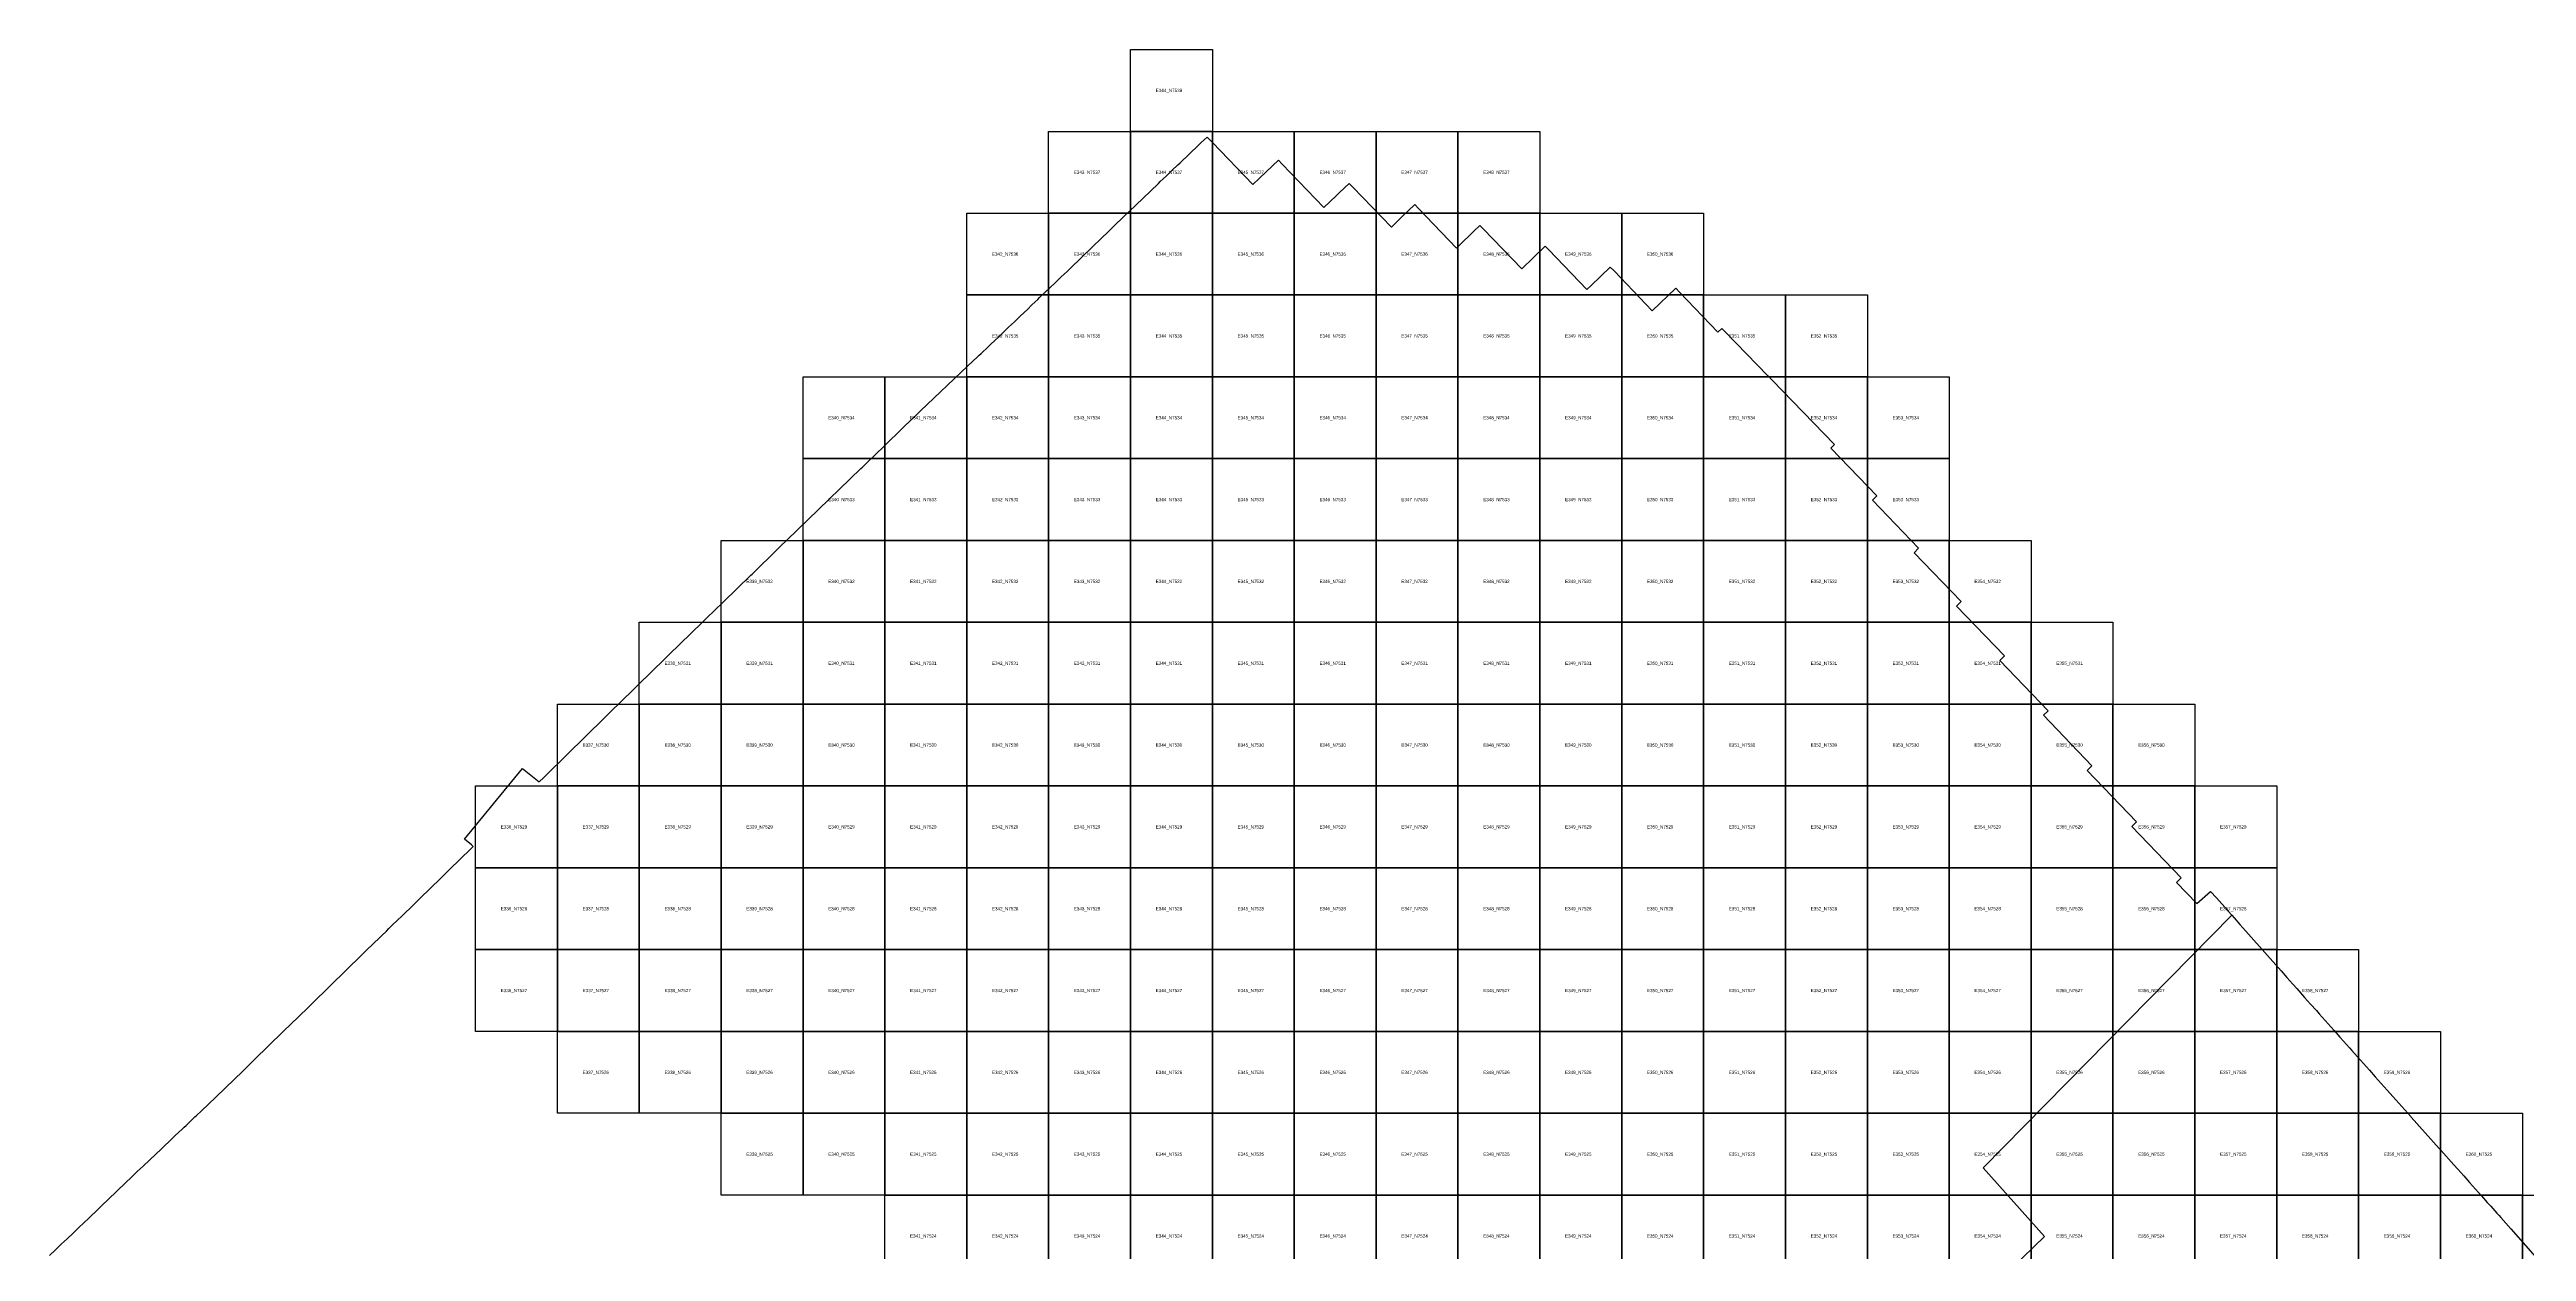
# Model space of a CAD drawing. Extents: x 325000 to 598009, y 7224244 to 7548663.
# Drawn here: x 330797 to 361050, y 7524311 to 7539000 of the extents above; entities that cross this region are included whole.
import ezdxf

# ---------------------------------------------------------------- set-up
doc = ezdxf.new("R2010")
doc.units = 0
for name, color, linetype in [('Limpopo_1', 7, 'Continuous'), ('P', 7, 'Continuous'), ('Q', 7, 'Continuous')]:
    doc.layers.add(name, color=color, linetype=linetype)

msp = doc.modelspace()

# ---------------------------------------------------------------- linework, layer by layer
at = {"layer": 'Limpopo_1'}
for points in [[(344000, 7538000), (344000, 7539000), (345000, 7539000), (345000, 7538000)], [(343000, 7537000), (343000, 7538000), (344000, 7538000), (344000, 7537000)], [(344000, 7537000), (344000, 7538000), (345000, 7538000), (345000, 7537000)], [(345000, 7537000), (345000, 7538000), (346000, 7538000), (346000, 7537000)], [(346000, 7537000), (346000, 7538000), (347000, 7538000), (347000, 7537000)], [(347000, 7537000), (347000, 7538000), (348000, 7538000), (348000, 7537000)], [(348000, 7537000), (348000, 7538000), (349000, 7538000), (349000, 7537000)], [(342000, 7536000), (342000, 7537000), (343000, 7537000), (343000, 7536000)], [(343000, 7536000), (343000, 7537000), (344000, 7537000), (344000, 7536000)], [(344000, 7536000), (344000, 7537000), (345000, 7537000), (345000, 7536000)], [(345000, 7536000), (345000, 7537000), (346000, 7537000), (346000, 7536000)], [(346000, 7536000), (346000, 7537000), (347000, 7537000), (347000, 7536000)], [(347000, 7536000), (347000, 7537000), (348000, 7537000), (348000, 7536000)], [(348000, 7536000), (348000, 7537000), (349000, 7537000), (349000, 7536000)], [(349000, 7536000), (349000, 7537000), (350000, 7537000), (350000, 7536000)], [(350000, 7536000), (350000, 7537000), (351000, 7537000), (351000, 7536000)], [(342000, 7535000), (342000, 7536000), (343000, 7536000), (343000, 7535000)], [(343000, 7535000), (343000, 7536000), (344000, 7536000), (344000, 7535000)], [(344000, 7535000), (344000, 7536000), (345000, 7536000), (345000, 7535000)], [(345000, 7535000), (345000, 7536000), (346000, 7536000), (346000, 7535000)], [(346000, 7535000), (346000, 7536000), (347000, 7536000), (347000, 7535000)], [(347000, 7535000), (347000, 7536000), (348000, 7536000), (348000, 7535000)], [(348000, 7535000), (348000, 7536000), (349000, 7536000), (349000, 7535000)], [(349000, 7535000), (349000, 7536000), (350000, 7536000), (350000, 7535000)], [(350000, 7535000), (350000, 7536000), (351000, 7536000), (351000, 7535000)], [(351000, 7535000), (351000, 7536000), (352000, 7536000), (352000, 7535000)], [(352000, 7535000), (352000, 7536000), (353000, 7536000), (353000, 7535000)], [(340000, 7534000), (340000, 7535000), (341000, 7535000), (341000, 7534000)], [(341000, 7534000), (341000, 7535000), (342000, 7535000), (342000, 7534000)], [(342000, 7534000), (342000, 7535000), (343000, 7535000), (343000, 7534000)], [(343000, 7534000), (343000, 7535000), (344000, 7535000), (344000, 7534000)], [(344000, 7534000), (344000, 7535000), (345000, 7535000), (345000, 7534000)], [(345000, 7534000), (345000, 7535000), (346000, 7535000), (346000, 7534000)], [(346000, 7534000), (346000, 7535000), (347000, 7535000), (347000, 7534000)], [(347000, 7534000), (347000, 7535000), (348000, 7535000), (348000, 7534000)], [(348000, 7534000), (348000, 7535000), (349000, 7535000), (349000, 7534000)], [(349000, 7534000), (349000, 7535000), (350000, 7535000), (350000, 7534000)], [(350000, 7534000), (350000, 7535000), (351000, 7535000), (351000, 7534000)], [(351000, 7534000), (351000, 7535000), (352000, 7535000), (352000, 7534000)], [(352000, 7534000), (352000, 7535000), (353000, 7535000), (353000, 7534000)], [(353000, 7534000), (353000, 7535000), (354000, 7535000), (354000, 7534000)], [(340000, 7533000), (340000, 7534000), (341000, 7534000), (341000, 7533000)], [(341000, 7533000), (341000, 7534000), (342000, 7534000), (342000, 7533000)], [(342000, 7533000), (342000, 7534000), (343000, 7534000), (343000, 7533000)], [(343000, 7533000), (343000, 7534000), (344000, 7534000), (344000, 7533000)], [(344000, 7533000), (344000, 7534000), (345000, 7534000), (345000, 7533000)], [(345000, 7533000), (345000, 7534000), (346000, 7534000), (346000, 7533000)], [(346000, 7533000), (346000, 7534000), (347000, 7534000), (347000, 7533000)], [(347000, 7533000), (347000, 7534000), (348000, 7534000), (348000, 7533000)], [(348000, 7533000), (348000, 7534000), (349000, 7534000), (349000, 7533000)], [(349000, 7533000), (349000, 7534000), (350000, 7534000), (350000, 7533000)], [(350000, 7533000), (350000, 7534000), (351000, 7534000), (351000, 7533000)], [(351000, 7533000), (351000, 7534000), (352000, 7534000), (352000, 7533000)], [(352000, 7533000), (352000, 7534000), (353000, 7534000), (353000, 7533000)], [(353000, 7533000), (353000, 7534000), (354000, 7534000), (354000, 7533000)], [(339000, 7532000), (339000, 7533000), (340000, 7533000), (340000, 7532000)], [(340000, 7532000), (340000, 7533000), (341000, 7533000), (341000, 7532000)], [(341000, 7532000), (341000, 7533000), (342000, 7533000), (342000, 7532000)], [(342000, 7532000), (342000, 7533000), (343000, 7533000), (343000, 7532000)], [(343000, 7532000), (343000, 7533000), (344000, 7533000), (344000, 7532000)], [(344000, 7532000), (344000, 7533000), (345000, 7533000), (345000, 7532000)], [(345000, 7532000), (345000, 7533000), (346000, 7533000), (346000, 7532000)], [(346000, 7532000), (346000, 7533000), (347000, 7533000), (347000, 7532000)], [(347000, 7532000), (347000, 7533000), (348000, 7533000), (348000, 7532000)], [(348000, 7532000), (348000, 7533000), (349000, 7533000), (349000, 7532000)], [(349000, 7532000), (349000, 7533000), (350000, 7533000), (350000, 7532000)], [(350000, 7532000), (350000, 7533000), (351000, 7533000), (351000, 7532000)], [(351000, 7532000), (351000, 7533000), (352000, 7533000), (352000, 7532000)], [(352000, 7532000), (352000, 7533000), (353000, 7533000), (353000, 7532000)], [(353000, 7532000), (353000, 7533000), (354000, 7533000), (354000, 7532000)], [(354000, 7532000), (354000, 7533000), (355000, 7533000), (355000, 7532000)], [(338000, 7531000), (338000, 7532000), (339000, 7532000), (339000, 7531000)], [(339000, 7531000), (339000, 7532000), (340000, 7532000), (340000, 7531000)], [(340000, 7531000), (340000, 7532000), (341000, 7532000), (341000, 7531000)], [(341000, 7531000), (341000, 7532000), (342000, 7532000), (342000, 7531000)], [(342000, 7531000), (342000, 7532000), (343000, 7532000), (343000, 7531000)], [(343000, 7531000), (343000, 7532000), (344000, 7532000), (344000, 7531000)], [(344000, 7531000), (344000, 7532000), (345000, 7532000), (345000, 7531000)], [(345000, 7531000), (345000, 7532000), (346000, 7532000), (346000, 7531000)], [(346000, 7531000), (346000, 7532000), (347000, 7532000), (347000, 7531000)], [(347000, 7531000), (347000, 7532000), (348000, 7532000), (348000, 7531000)], [(348000, 7531000), (348000, 7532000), (349000, 7532000), (349000, 7531000)], [(349000, 7531000), (349000, 7532000), (350000, 7532000), (350000, 7531000)], [(350000, 7531000), (350000, 7532000), (351000, 7532000), (351000, 7531000)], [(351000, 7531000), (351000, 7532000), (352000, 7532000), (352000, 7531000)], [(352000, 7531000), (352000, 7532000), (353000, 7532000), (353000, 7531000)], [(353000, 7531000), (353000, 7532000), (354000, 7532000), (354000, 7531000)], [(354000, 7531000), (354000, 7532000), (355000, 7532000), (355000, 7531000)], [(355000, 7531000), (355000, 7532000), (356000, 7532000), (356000, 7531000)], [(337000, 7530000), (337000, 7531000), (338000, 7531000), (338000, 7530000)], [(338000, 7530000), (338000, 7531000), (339000, 7531000), (339000, 7530000)], [(339000, 7530000), (339000, 7531000), (340000, 7531000), (340000, 7530000)], [(340000, 7530000), (340000, 7531000), (341000, 7531000), (341000, 7530000)], [(341000, 7530000), (341000, 7531000), (342000, 7531000), (342000, 7530000)], [(342000, 7530000), (342000, 7531000), (343000, 7531000), (343000, 7530000)], [(343000, 7530000), (343000, 7531000), (344000, 7531000), (344000, 7530000)], [(344000, 7530000), (344000, 7531000), (345000, 7531000), (345000, 7530000)], [(345000, 7530000), (345000, 7531000), (346000, 7531000), (346000, 7530000)], [(346000, 7530000), (346000, 7531000), (347000, 7531000), (347000, 7530000)], [(347000, 7530000), (347000, 7531000), (348000, 7531000), (348000, 7530000)], [(348000, 7530000), (348000, 7531000), (349000, 7531000), (349000, 7530000)], [(349000, 7530000), (349000, 7531000), (350000, 7531000), (350000, 7530000)], [(350000, 7530000), (350000, 7531000), (351000, 7531000), (351000, 7530000)], [(351000, 7530000), (351000, 7531000), (352000, 7531000), (352000, 7530000)], [(352000, 7530000), (352000, 7531000), (353000, 7531000), (353000, 7530000)], [(353000, 7530000), (353000, 7531000), (354000, 7531000), (354000, 7530000)], [(354000, 7530000), (354000, 7531000), (355000, 7531000), (355000, 7530000)], [(355000, 7530000), (355000, 7531000), (356000, 7531000), (356000, 7530000)], [(356000, 7530000), (356000, 7531000), (357000, 7531000), (357000, 7530000)], [(336000, 7529000), (336000, 7530000), (337000, 7530000), (337000, 7529000)], [(337000, 7529000), (337000, 7530000), (338000, 7530000), (338000, 7529000)], [(338000, 7529000), (338000, 7530000), (339000, 7530000), (339000, 7529000)], [(339000, 7529000), (339000, 7530000), (340000, 7530000), (340000, 7529000)], [(340000, 7529000), (340000, 7530000), (341000, 7530000), (341000, 7529000)], [(341000, 7529000), (341000, 7530000), (342000, 7530000), (342000, 7529000)], [(342000, 7529000), (342000, 7530000), (343000, 7530000), (343000, 7529000)], [(343000, 7529000), (343000, 7530000), (344000, 7530000), (344000, 7529000)], [(344000, 7529000), (344000, 7530000), (345000, 7530000), (345000, 7529000)], [(345000, 7529000), (345000, 7530000), (346000, 7530000), (346000, 7529000)], [(346000, 7529000), (346000, 7530000), (347000, 7530000), (347000, 7529000)], [(347000, 7529000), (347000, 7530000), (348000, 7530000), (348000, 7529000)], [(348000, 7529000), (348000, 7530000), (349000, 7530000), (349000, 7529000)], [(349000, 7529000), (349000, 7530000), (350000, 7530000), (350000, 7529000)], [(350000, 7529000), (350000, 7530000), (351000, 7530000), (351000, 7529000)], [(351000, 7529000), (351000, 7530000), (352000, 7530000), (352000, 7529000)], [(352000, 7529000), (352000, 7530000), (353000, 7530000), (353000, 7529000)], [(353000, 7529000), (353000, 7530000), (354000, 7530000), (354000, 7529000)], [(354000, 7529000), (354000, 7530000), (355000, 7530000), (355000, 7529000)], [(355000, 7529000), (355000, 7530000), (356000, 7530000), (356000, 7529000)], [(356000, 7529000), (356000, 7530000), (357000, 7530000), (357000, 7529000)], [(357000, 7529000), (357000, 7530000), (358000, 7530000), (358000, 7529000)], [(336000, 7528000), (336000, 7529000), (337000, 7529000), (337000, 7528000)], [(337000, 7528000), (337000, 7529000), (338000, 7529000), (338000, 7528000)], [(338000, 7528000), (338000, 7529000), (339000, 7529000), (339000, 7528000)], [(339000, 7528000), (339000, 7529000), (340000, 7529000), (340000, 7528000)], [(340000, 7528000), (340000, 7529000), (341000, 7529000), (341000, 7528000)], [(341000, 7528000), (341000, 7529000), (342000, 7529000), (342000, 7528000)], [(342000, 7528000), (342000, 7529000), (343000, 7529000), (343000, 7528000)], [(343000, 7528000), (343000, 7529000), (344000, 7529000), (344000, 7528000)], [(344000, 7528000), (344000, 7529000), (345000, 7529000), (345000, 7528000)], [(345000, 7528000), (345000, 7529000), (346000, 7529000), (346000, 7528000)], [(346000, 7528000), (346000, 7529000), (347000, 7529000), (347000, 7528000)], [(347000, 7528000), (347000, 7529000), (348000, 7529000), (348000, 7528000)], [(348000, 7528000), (348000, 7529000), (349000, 7529000), (349000, 7528000)], [(349000, 7528000), (349000, 7529000), (350000, 7529000), (350000, 7528000)], [(350000, 7528000), (350000, 7529000), (351000, 7529000), (351000, 7528000)], [(351000, 7528000), (351000, 7529000), (352000, 7529000), (352000, 7528000)], [(352000, 7528000), (352000, 7529000), (353000, 7529000), (353000, 7528000)], [(353000, 7528000), (353000, 7529000), (354000, 7529000), (354000, 7528000)], [(354000, 7528000), (354000, 7529000), (355000, 7529000), (355000, 7528000)], [(355000, 7528000), (355000, 7529000), (356000, 7529000), (356000, 7528000)], [(356000, 7528000), (356000, 7529000), (357000, 7529000), (357000, 7528000)], [(357000, 7528000), (357000, 7529000), (358000, 7529000), (358000, 7528000)], [(336000, 7527000), (336000, 7528000), (337000, 7528000), (337000, 7527000)], [(337000, 7527000), (337000, 7528000), (338000, 7528000), (338000, 7527000)], [(338000, 7527000), (338000, 7528000), (339000, 7528000), (339000, 7527000)], [(339000, 7527000), (339000, 7528000), (340000, 7528000), (340000, 7527000)], [(340000, 7527000), (340000, 7528000), (341000, 7528000), (341000, 7527000)], [(341000, 7527000), (341000, 7528000), (342000, 7528000), (342000, 7527000)], [(342000, 7527000), (342000, 7528000), (343000, 7528000), (343000, 7527000)], [(343000, 7527000), (343000, 7528000), (344000, 7528000), (344000, 7527000)], [(344000, 7527000), (344000, 7528000), (345000, 7528000), (345000, 7527000)], [(345000, 7527000), (345000, 7528000), (346000, 7528000), (346000, 7527000)], [(346000, 7527000), (346000, 7528000), (347000, 7528000), (347000, 7527000)], [(347000, 7527000), (347000, 7528000), (348000, 7528000), (348000, 7527000)], [(348000, 7527000), (348000, 7528000), (349000, 7528000), (349000, 7527000)], [(349000, 7527000), (349000, 7528000), (350000, 7528000), (350000, 7527000)], [(350000, 7527000), (350000, 7528000), (351000, 7528000), (351000, 7527000)], [(351000, 7527000), (351000, 7528000), (352000, 7528000), (352000, 7527000)], [(352000, 7527000), (352000, 7528000), (353000, 7528000), (353000, 7527000)], [(353000, 7527000), (353000, 7528000), (354000, 7528000), (354000, 7527000)], [(354000, 7527000), (354000, 7528000), (355000, 7528000), (355000, 7527000)], [(355000, 7527000), (355000, 7528000), (356000, 7528000), (356000, 7527000)], [(356000, 7527000), (356000, 7528000), (357000, 7528000), (357000, 7527000)], [(357000, 7527000), (357000, 7528000), (358000, 7528000), (358000, 7527000)], [(358000, 7527000), (358000, 7528000), (359000, 7528000), (359000, 7527000)], [(337000, 7526000), (337000, 7527000), (338000, 7527000), (338000, 7526000)], [(338000, 7526000), (338000, 7527000), (339000, 7527000), (339000, 7526000)], [(339000, 7526000), (339000, 7527000), (340000, 7527000), (340000, 7526000)], [(340000, 7526000), (340000, 7527000), (341000, 7527000), (341000, 7526000)], [(341000, 7526000), (341000, 7527000), (342000, 7527000), (342000, 7526000)], [(342000, 7526000), (342000, 7527000), (343000, 7527000), (343000, 7526000)], [(343000, 7526000), (343000, 7527000), (344000, 7527000), (344000, 7526000)], [(344000, 7526000), (344000, 7527000), (345000, 7527000), (345000, 7526000)], [(345000, 7526000), (345000, 7527000), (346000, 7527000), (346000, 7526000)], [(346000, 7526000), (346000, 7527000), (347000, 7527000), (347000, 7526000)], [(347000, 7526000), (347000, 7527000), (348000, 7527000), (348000, 7526000)], [(348000, 7526000), (348000, 7527000), (349000, 7527000), (349000, 7526000)], [(349000, 7526000), (349000, 7527000), (350000, 7527000), (350000, 7526000)], [(350000, 7526000), (350000, 7527000), (351000, 7527000), (351000, 7526000)], [(351000, 7526000), (351000, 7527000), (352000, 7527000), (352000, 7526000)], [(352000, 7526000), (352000, 7527000), (353000, 7527000), (353000, 7526000)], [(353000, 7526000), (353000, 7527000), (354000, 7527000), (354000, 7526000)], [(354000, 7526000), (354000, 7527000), (355000, 7527000), (355000, 7526000)], [(355000, 7526000), (355000, 7527000), (356000, 7527000), (356000, 7526000)], [(356000, 7526000), (356000, 7527000), (357000, 7527000), (357000, 7526000)], [(357000, 7526000), (357000, 7527000), (358000, 7527000), (358000, 7526000)], [(358000, 7526000), (358000, 7527000), (359000, 7527000), (359000, 7526000)], [(359000, 7526000), (359000, 7527000), (360000, 7527000), (360000, 7526000)], [(339000, 7525000), (339000, 7526000), (340000, 7526000), (340000, 7525000)], [(340000, 7525000), (340000, 7526000), (341000, 7526000), (341000, 7525000)], [(341000, 7525000), (341000, 7526000), (342000, 7526000), (342000, 7525000)], [(342000, 7525000), (342000, 7526000), (343000, 7526000), (343000, 7525000)], [(343000, 7525000), (343000, 7526000), (344000, 7526000), (344000, 7525000)], [(344000, 7525000), (344000, 7526000), (345000, 7526000), (345000, 7525000)], [(345000, 7525000), (345000, 7526000), (346000, 7526000), (346000, 7525000)], [(346000, 7525000), (346000, 7526000), (347000, 7526000), (347000, 7525000)], [(347000, 7525000), (347000, 7526000), (348000, 7526000), (348000, 7525000)], [(348000, 7525000), (348000, 7526000), (349000, 7526000), (349000, 7525000)], [(349000, 7525000), (349000, 7526000), (350000, 7526000), (350000, 7525000)], [(350000, 7525000), (350000, 7526000), (351000, 7526000), (351000, 7525000)], [(351000, 7525000), (351000, 7526000), (352000, 7526000), (352000, 7525000)], [(352000, 7525000), (352000, 7526000), (353000, 7526000), (353000, 7525000)], [(353000, 7525000), (353000, 7526000), (354000, 7526000), (354000, 7525000)], [(354000, 7525000), (354000, 7526000), (355000, 7526000), (355000, 7525000)], [(355000, 7525000), (355000, 7526000), (356000, 7526000), (356000, 7525000)], [(356000, 7525000), (356000, 7526000), (357000, 7526000), (357000, 7525000)], [(357000, 7525000), (357000, 7526000), (358000, 7526000), (358000, 7525000)], [(358000, 7525000), (358000, 7526000), (359000, 7526000), (359000, 7525000)], [(359000, 7525000), (359000, 7526000), (360000, 7526000), (360000, 7525000)], [(360000, 7525000), (360000, 7526000), (361000, 7526000), (361000, 7525000)], [(341000, 7524000), (341000, 7525000), (342000, 7525000), (342000, 7524000)], [(342000, 7524000), (342000, 7525000), (343000, 7525000), (343000, 7524000)], [(343000, 7524000), (343000, 7525000), (344000, 7525000), (344000, 7524000)], [(344000, 7524000), (344000, 7525000), (345000, 7525000), (345000, 7524000)], [(345000, 7524000), (345000, 7525000), (346000, 7525000), (346000, 7524000)], [(346000, 7524000), (346000, 7525000), (347000, 7525000), (347000, 7524000)], [(347000, 7524000), (347000, 7525000), (348000, 7525000), (348000, 7524000)], [(348000, 7524000), (348000, 7525000), (349000, 7525000), (349000, 7524000)], [(349000, 7524000), (349000, 7525000), (350000, 7525000), (350000, 7524000)], [(350000, 7524000), (350000, 7525000), (351000, 7525000), (351000, 7524000)], [(351000, 7524000), (351000, 7525000), (352000, 7525000), (352000, 7524000)], [(352000, 7524000), (352000, 7525000), (353000, 7525000), (353000, 7524000)], [(353000, 7524000), (353000, 7525000), (354000, 7525000), (354000, 7524000)], [(354000, 7524000), (354000, 7525000), (355000, 7525000), (355000, 7524000)], [(355000, 7524000), (355000, 7525000), (356000, 7525000), (356000, 7524000)], [(356000, 7524000), (356000, 7525000), (357000, 7525000), (357000, 7524000)], [(357000, 7524000), (357000, 7525000), (358000, 7525000), (358000, 7524000)], [(358000, 7524000), (358000, 7525000), (359000, 7525000), (359000, 7524000)], [(359000, 7524000), (359000, 7525000), (360000, 7525000), (360000, 7524000)], [(360000, 7524000), (360000, 7525000), (361000, 7525000), (361000, 7524000)], [(361000, 7524000), (361000, 7525000), (362000, 7525000), (362000, 7524000)]]:
    msp.add_lwpolyline(points, close=True, dxfattribs=at)
at = {"layer": 'P'}
msp.add_lwpolyline([(350757, 7520222), (355163, 7524494), (354415, 7525334), (357452, 7528419), (357480, 7528388), (357551, 7528307), (357623, 7528226), (357657, 7528187), (358053, 7527739), (358125, 7527659), (358197, 7527578), (358245, 7527524), (358341, 7527416), (358413, 7527335), (358485, 7527254), (358520, 7527214), (358700, 7527011), (358772, 7526930), (358816, 7526880), (358887, 7526800), (358916, 7526769), (358988, 7526688), (359060, 7526607), (359132, 7526527), (359204, 7526446), (359276, 7526365), (359348, 7526284), (359420, 7526203), (359492, 7526122), (359564, 7526042), (359636, 7525961), (359643, 7525952), (359984, 7525570), (359996, 7525557), (360004, 7525548), (360162, 7525371), (360212, 7525315), (360284, 7525234), (360356, 7525153), (360428, 7525072), (360500, 7524992), (360572, 7524911), (360613, 7524864), (360687, 7524781), (360716, 7524749), (360736, 7524726), (360860, 7524588), (361217, 7524179)], dxfattribs=at)
at = {"layer": 'Q'}
msp.add_lwpolyline([(330797, 7524263), (330868, 7524332), (330940, 7524400), (331012, 7524467), (331084, 7524535), (331156, 7524603), (331275, 7524717), (331298, 7524740), (331369, 7524808), (331441, 7524876), (331512, 7524945), (331725, 7525151), (331797, 7525219), (331868, 7525287), (331940, 7525355), (332100, 7525506), (332155, 7525559), (332202, 7525603), (332258, 7525656), (332299, 7525695), (332333, 7525727), (332416, 7525806), (332442, 7525831), (332465, 7525852), (332573, 7525955), (332586, 7525967), (332658, 7526035), (332729, 7526103), (333157, 7526513), (333228, 7526583), (333298, 7526652), (333651, 7526998), (333841, 7527181), (333864, 7527204), (333935, 7527273), (334005, 7527342), (334076, 7527411), (334146, 7527481), (334209, 7527542), (334232, 7527564), (334287, 7527619), (334358, 7527688), (334429, 7527757), (334601, 7527925), (334641, 7527964), (334670, 7527992), (334830, 7528147), (334854, 7528171), (334912, 7528227), (334942, 7528256), (334995, 7528309), (335034, 7528346), (335111, 7528421), (335137, 7528446), (335208, 7528515), (335279, 7528584), (335349, 7528653), (335420, 7528722), (335491, 7528791), (335531, 7528830), (335720, 7529014), (335774, 7529067), (335784, 7529077), (335973, 7529261), (335949, 7529280), (335865, 7529348), (336575, 7530214), (336778, 7530049), (336833, 7530104), (336855, 7530125), (337115, 7530381), (337576, 7530833), (337609, 7530866), (337679, 7530935), (337749, 7531004), (337820, 7531073), (337891, 7531143), (337961, 7531212), (338032, 7531281), (338103, 7531350), (338130, 7531376), (338534, 7531770), (338598, 7531832), (338624, 7531858), (338780, 7532009), (338811, 7532039), (338823, 7532051), (339023, 7532246), (339364, 7532576), (339378, 7532590), (339449, 7532658), (339626, 7532832), (339661, 7532866), (339731, 7532935), (339802, 7533004), (340706, 7533879), (340725, 7533897), (340796, 7533966), (340856, 7534024), (341355, 7534506), (341365, 7534515), (341436, 7534584), (342008, 7535129), (342134, 7535249), (342152, 7535265), (342175, 7535287), (342260, 7535368), (342295, 7535401), (342342, 7535445), (342386, 7535486), (342439, 7535537), (342511, 7535605), (342582, 7535673), (342653, 7535742), (342700, 7535786), (342740, 7535824), (342796, 7535878), (342867, 7535946), (342890, 7535968), (343082, 7536151), (343153, 7536220), (343225, 7536288), (343297, 7536355), (343367, 7536425), (343414, 7536470), (343651, 7536700), (343722, 7536769), (343793, 7536837), (343816, 7536860), (343900, 7536940), (343935, 7536975), (343982, 7537019), (344149, 7537180), (344340, 7537363), (344363, 7537385), (344434, 7537454), (344506, 7537522), (344577, 7537590), (344606, 7537617), (344720, 7537726), (344828, 7537828), (344864, 7537862), (344936, 7537930), (345001, 7537862), (345494, 7537350), (345571, 7537422), (345581, 7537431), (345807, 7537646), (345852, 7537599), (346363, 7537069), (346436, 7537139), (346514, 7537214), (346554, 7537251), (346672, 7537363), (346717, 7537316), (347186, 7536828), (347238, 7536879), (347316, 7536954), (347472, 7537105), (347517, 7537058), (347982, 7536574), (348035, 7536625), (348051, 7536641), (348147, 7536734), (348190, 7536776), (348268, 7536851), (348313, 7536804), (348778, 7536321), (349063, 7536598), (349109, 7536550), (349573, 7536067), (349625, 7536116), (349859, 7536342), (349906, 7536294), (350373, 7535808), (350660, 7536083), (350706, 7536035), (351175, 7535547), (351223, 7535592), (351269, 7535544), (351783, 7535010), (351788, 7535014), (351834, 7534965), (352597, 7534172), (352554, 7534129), (353116, 7533545), (353061, 7533492), (353626, 7532904), (353571, 7532850), (354144, 7532255), (354088, 7532199), (354675, 7531589), (354618, 7531533), (355208, 7530920), (355150, 7530864), (355743, 7530247), (355685, 7530190), (356289, 7529562), (356231, 7529505), (356834, 7528878), (356777, 7528821), (357025, 7528563), (357193, 7528712), (357265, 7528631), (357397, 7528482), (357408, 7528469), (357452, 7528419), (354415, 7525334), (355163, 7524494), (350757, 7520222)], dxfattribs=at)

# ---------------------------------------------------------------- texts
at = {"layer": 'Limpopo_1'}
for s, p in [('E344_N7538', (344308, 7538480)), ('E343_N7537', (343308, 7537480)), ('E344_N7537', (344308, 7537480)), ('E345_N7537', (345308, 7537480)), ('E346_N7537', (346308, 7537480)), ('E347_N7537', (347308, 7537480)), ('E348_N7537', (348308, 7537480)), ('E342_N7536', (342308, 7536480)), ('E343_N7536', (343308, 7536480)), ('E344_N7536', (344308, 7536480)), ('E345_N7536', (345308, 7536480)), ('E346_N7536', (346308, 7536480)), ('E347_N7536', (347308, 7536480)), ('E348_N7536', (348308, 7536480)), ('E349_N7536', (349308, 7536480)), ('E350_N7536', (350308, 7536480)), ('E342_N7535', (342308, 7535480)), ('E343_N7535', (343308, 7535480)), ('E344_N7535', (344308, 7535480)), ('E345_N7535', (345308, 7535480)), ('E346_N7535', (346308, 7535480)), ('E347_N7535', (347308, 7535480)), ('E348_N7535', (348308, 7535480)), ('E349_N7535', (349308, 7535480)), ('E350_N7535', (350308, 7535480)), ('E351_N7535', (351308, 7535480)), ('E352_N7535', (352308, 7535480)), ('E340_N7534', (340308, 7534480)), ('E341_N7534', (341308, 7534480)), ('E342_N7534', (342308, 7534480)), ('E343_N7534', (343308, 7534480)), ('E344_N7534', (344308, 7534480)), ('E345_N7534', (345308, 7534480)), ('E346_N7534', (346308, 7534480)), ('E347_N7534', (347308, 7534480)), ('E348_N7534', (348308, 7534480)), ('E349_N7534', (349308, 7534480)), ('E350_N7534', (350308, 7534480)), ('E351_N7534', (351308, 7534480)), ('E352_N7534', (352308, 7534480)), ('E353_N7534', (353308, 7534480)), ('E340_N7533', (340308, 7533480)), ('E341_N7533', (341308, 7533480)), ('E342_N7533', (342308, 7533480)), ('E343_N7533', (343308, 7533480)), ('E344_N7533', (344308, 7533480)), ('E345_N7533', (345308, 7533480)), ('E346_N7533', (346308, 7533480)), ('E347_N7533', (347308, 7533480)), ('E348_N7533', (348308, 7533480)), ('E349_N7533', (349308, 7533480)), ('E350_N7533', (350308, 7533480)), ('E351_N7533', (351308, 7533480)), ('E352_N7533', (352308, 7533480)), ('E353_N7533', (353308, 7533480)), ('E339_N7532', (339308, 7532480)), ('E340_N7532', (340308, 7532480)), ('E341_N7532', (341308, 7532480)), ('E342_N7532', (342308, 7532480)), ('E343_N7532', (343308, 7532480)), ('E344_N7532', (344308, 7532480)), ('E345_N7532', (345308, 7532480)), ('E346_N7532', (346308, 7532480)), ('E347_N7532', (347308, 7532480)), ('E348_N7532', (348308, 7532480)), ('E349_N7532', (349308, 7532480)), ('E350_N7532', (350308, 7532480)), ('E351_N7532', (351308, 7532480)), ('E352_N7532', (352308, 7532480)), ('E353_N7532', (353308, 7532480)), ('E354_N7532', (354308, 7532480)), ('E338_N7531', (338308, 7531480)), ('E339_N7531', (339308, 7531480)), ('E340_N7531', (340308, 7531480)), ('E341_N7531', (341308, 7531480)), ('E342_N7531', (342308, 7531480)), ('E343_N7531', (343308, 7531480)), ('E344_N7531', (344308, 7531480)), ('E345_N7531', (345308, 7531480)), ('E346_N7531', (346308, 7531480)), ('E347_N7531', (347308, 7531480)), ('E348_N7531', (348308, 7531480)), ('E349_N7531', (349308, 7531480)), ('E350_N7531', (350308, 7531480)), ('E351_N7531', (351308, 7531480)), ('E352_N7531', (352308, 7531480)), ('E353_N7531', (353308, 7531480)), ('E354_N7531', (354308, 7531480)), ('E355_N7531', (355308, 7531480)), ('E337_N7530', (337308, 7530480)), ('E338_N7530', (338308, 7530480)), ('E339_N7530', (339308, 7530480)), ('E340_N7530', (340308, 7530480)), ('E341_N7530', (341308, 7530480)), ('E342_N7530', (342308, 7530480)), ('E343_N7530', (343308, 7530480)), ('E344_N7530', (344308, 7530480)), ('E345_N7530', (345308, 7530480)), ('E346_N7530', (346308, 7530480)), ('E347_N7530', (347308, 7530480)), ('E348_N7530', (348308, 7530480)), ('E349_N7530', (349308, 7530480)), ('E350_N7530', (350308, 7530480)), ('E351_N7530', (351308, 7530480)), ('E352_N7530', (352308, 7530480)), ('E353_N7530', (353308, 7530480)), ('E354_N7530', (354308, 7530480)), ('E355_N7530', (355308, 7530480)), ('E356_N7530', (356308, 7530480)), ('E336_N7529', (336308, 7529480)), ('E337_N7529', (337308, 7529480)), ('E338_N7529', (338308, 7529480)), ('E339_N7529', (339308, 7529480)), ('E340_N7529', (340308, 7529480)), ('E341_N7529', (341308, 7529480)), ('E342_N7529', (342308, 7529480)), ('E343_N7529', (343308, 7529480)), ('E344_N7529', (344308, 7529480)), ('E345_N7529', (345308, 7529480)), ('E346_N7529', (346308, 7529480)), ('E347_N7529', (347308, 7529480)), ('E348_N7529', (348308, 7529480)), ('E349_N7529', (349308, 7529480)), ('E350_N7529', (350308, 7529480)), ('E351_N7529', (351308, 7529480)), ('E352_N7529', (352308, 7529480)), ('E353_N7529', (353308, 7529480)), ('E354_N7529', (354308, 7529480)), ('E355_N7529', (355308, 7529480)), ('E356_N7529', (356308, 7529480)), ('E357_N7529', (357308, 7529480)), ('E336_N7528', (336308, 7528480)), ('E337_N7528', (337308, 7528480)), ('E338_N7528', (338308, 7528480)), ('E339_N7528', (339308, 7528480)), ('E340_N7528', (340308, 7528480)), ('E341_N7528', (341308, 7528480)), ('E342_N7528', (342308, 7528480)), ('E343_N7528', (343308, 7528480)), ('E344_N7528', (344308, 7528480)), ('E345_N7528', (345308, 7528480)), ('E346_N7528', (346308, 7528480)), ('E347_N7528', (347308, 7528480)), ('E348_N7528', (348308, 7528480)), ('E349_N7528', (349308, 7528480)), ('E350_N7528', (350308, 7528480)), ('E351_N7528', (351308, 7528480)), ('E352_N7528', (352308, 7528480)), ('E353_N7528', (353308, 7528480)), ('E354_N7528', (354308, 7528480)), ('E355_N7528', (355308, 7528480)), ('E356_N7528', (356308, 7528480)), ('E357_N7528', (357308, 7528480)), ('E336_N7527', (336308, 7527480)), ('E337_N7527', (337308, 7527480)), ('E338_N7527', (338308, 7527480)), ('E339_N7527', (339308, 7527480)), ('E340_N7527', (340308, 7527480)), ('E341_N7527', (341308, 7527480)), ('E342_N7527', (342308, 7527480)), ('E343_N7527', (343308, 7527480)), ('E344_N7527', (344308, 7527480)), ('E345_N7527', (345308, 7527480)), ('E346_N7527', (346308, 7527480)), ('E347_N7527', (347308, 7527480)), ('E348_N7527', (348308, 7527480)), ('E349_N7527', (349308, 7527480)), ('E350_N7527', (350308, 7527480)), ('E351_N7527', (351308, 7527480)), ('E352_N7527', (352308, 7527480)), ('E353_N7527', (353308, 7527480)), ('E354_N7527', (354308, 7527480)), ('E355_N7527', (355308, 7527480)), ('E356_N7527', (356308, 7527480)), ('E357_N7527', (357308, 7527480)), ('E358_N7527', (358308, 7527480)), ('E337_N7526', (337308, 7526480)), ('E338_N7526', (338308, 7526480)), ('E339_N7526', (339308, 7526480)), ('E340_N7526', (340308, 7526480)), ('E341_N7526', (341308, 7526480)), ('E342_N7526', (342308, 7526480)), ('E343_N7526', (343308, 7526480)), ('E344_N7526', (344308, 7526480)), ('E345_N7526', (345308, 7526480)), ('E346_N7526', (346308, 7526480)), ('E347_N7526', (347308, 7526480)), ('E348_N7526', (348308, 7526480)), ('E349_N7526', (349308, 7526480)), ('E350_N7526', (350308, 7526480)), ('E351_N7526', (351308, 7526480)), ('E352_N7526', (352308, 7526480)), ('E353_N7526', (353308, 7526480)), ('E354_N7526', (354308, 7526480)), ('E355_N7526', (355308, 7526480)), ('E356_N7526', (356308, 7526480)), ('E357_N7526', (357308, 7526480)), ('E358_N7526', (358308, 7526480)), ('E359_N7526', (359308, 7526480)), ('E339_N7525', (339308, 7525480)), ('E340_N7525', (340308, 7525480)), ('E341_N7525', (341308, 7525480)), ('E342_N7525', (342308, 7525480)), ('E343_N7525', (343308, 7525480)), ('E344_N7525', (344308, 7525480)), ('E345_N7525', (345308, 7525480)), ('E346_N7525', (346308, 7525480)), ('E347_N7525', (347308, 7525480)), ('E348_N7525', (348308, 7525480)), ('E349_N7525', (349308, 7525480)), ('E350_N7525', (350308, 7525480)), ('E351_N7525', (351308, 7525480)), ('E352_N7525', (352308, 7525480)), ('E353_N7525', (353308, 7525480)), ('E354_N7525', (354308, 7525480)), ('E355_N7525', (355308, 7525480)), ('E356_N7525', (356308, 7525480)), ('E357_N7525', (357308, 7525480)), ('E358_N7525', (358308, 7525480)), ('E359_N7525', (359308, 7525480)), ('E360_N7525', (360308, 7525480)), ('E341_N7524', (341308, 7524480)), ('E342_N7524', (342308, 7524480)), ('E343_N7524', (343308, 7524480)), ('E344_N7524', (344308, 7524480)), ('E345_N7524', (345308, 7524480)), ('E346_N7524', (346308, 7524480)), ('E347_N7524', (347308, 7524480)), ('E348_N7524', (348308, 7524480)), ('E349_N7524', (349308, 7524480)), ('E350_N7524', (350308, 7524480)), ('E351_N7524', (351308, 7524480)), ('E352_N7524', (352308, 7524480)), ('E353_N7524', (353308, 7524480)), ('E354_N7524', (354308, 7524480)), ('E355_N7524', (355308, 7524480)), ('E356_N7524', (356308, 7524480)), ('E357_N7524', (357308, 7524480)), ('E358_N7524', (358308, 7524480)), ('E359_N7524', (359308, 7524480)), ('E360_N7524', (360308, 7524480))]:
    msp.add_text(s, height=40, dxfattribs=at).set_placement(p)

doc.saveas('drawing.dxf')
